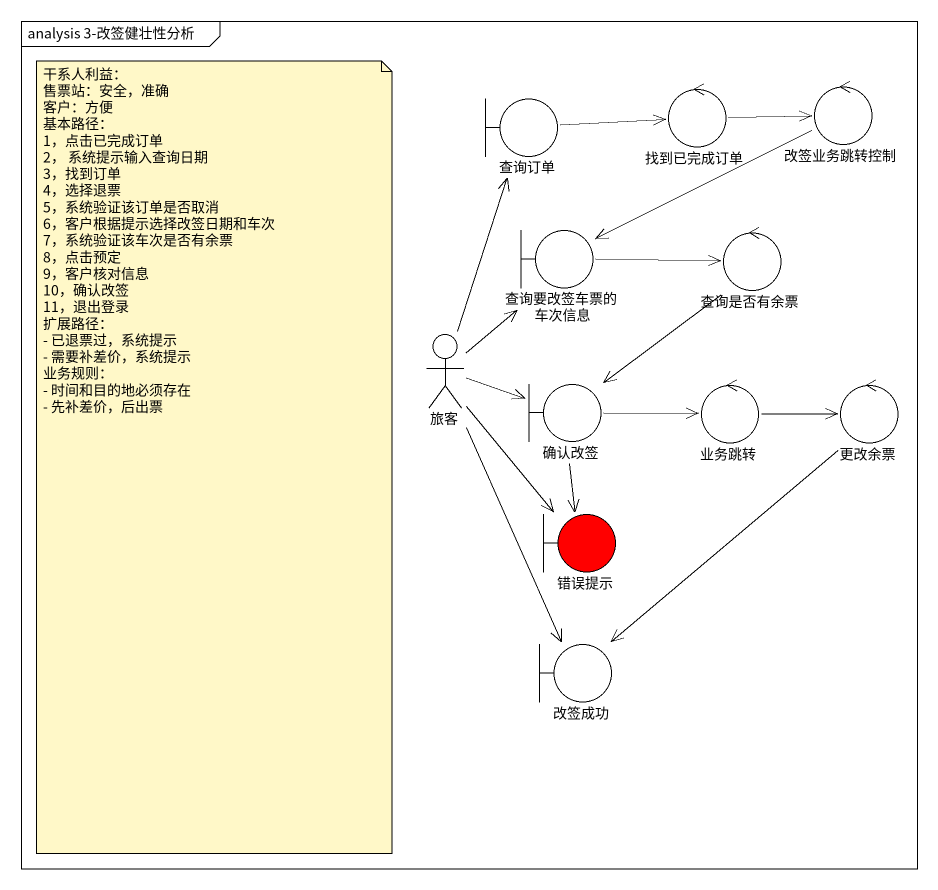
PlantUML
@startuml
mainframe analysis 3-改签健壮性分析
control 找到已完成订单
control 改签业务跳转控制
boundary 查询订单
boundary 查询要改签车票的车次信息
control 查询是否有余票
actor 旅客
boundary 确认改签
control 业务跳转
control 更改余票
boundary 错误提示 #FF0000
boundary 改签成功
找到已完成订单 -right-> 改签业务跳转控制
改签业务跳转控制 -left-> 查询要改签车票的车次信息
查询订单 -right-> 找到已完成订单
查询要改签车票的车次信息 -right-> 查询是否有余票
查询是否有余票 --> 确认改签
旅客 -up-> 查询订单
旅客 -up-> 查询要改签车票的车次信息
旅客 -right-> 确认改签
旅客 --> 错误提示
旅客 --> 改签成功
确认改签 -right-> 业务跳转
确认改签 --> 错误提示
业务跳转 -right-> 更改余票
更改余票 --> 改签成功
note as N1
  干系人利益：
  售票站：安全，准确
  客户：方便
  基本路径：
  1，点击已完成订单
  2， 系统提示输入查询日期
  3，找到订单
  4，选择退票
  5，系统验证该订单是否取消
  6，客户根据提示选择改签日期和车次
  7，系统验证该车次是否有余票
  8，点击预定
  9，客户核对信息
  10，确认改签
  11，退出登录
  扩展路径：
  - 已退票过，系统提示
  - 需要补差价，系统提示
  业务规则：
  - 时间和目的地必须存在
  - 先补差价，后出票
end note
@enduml
